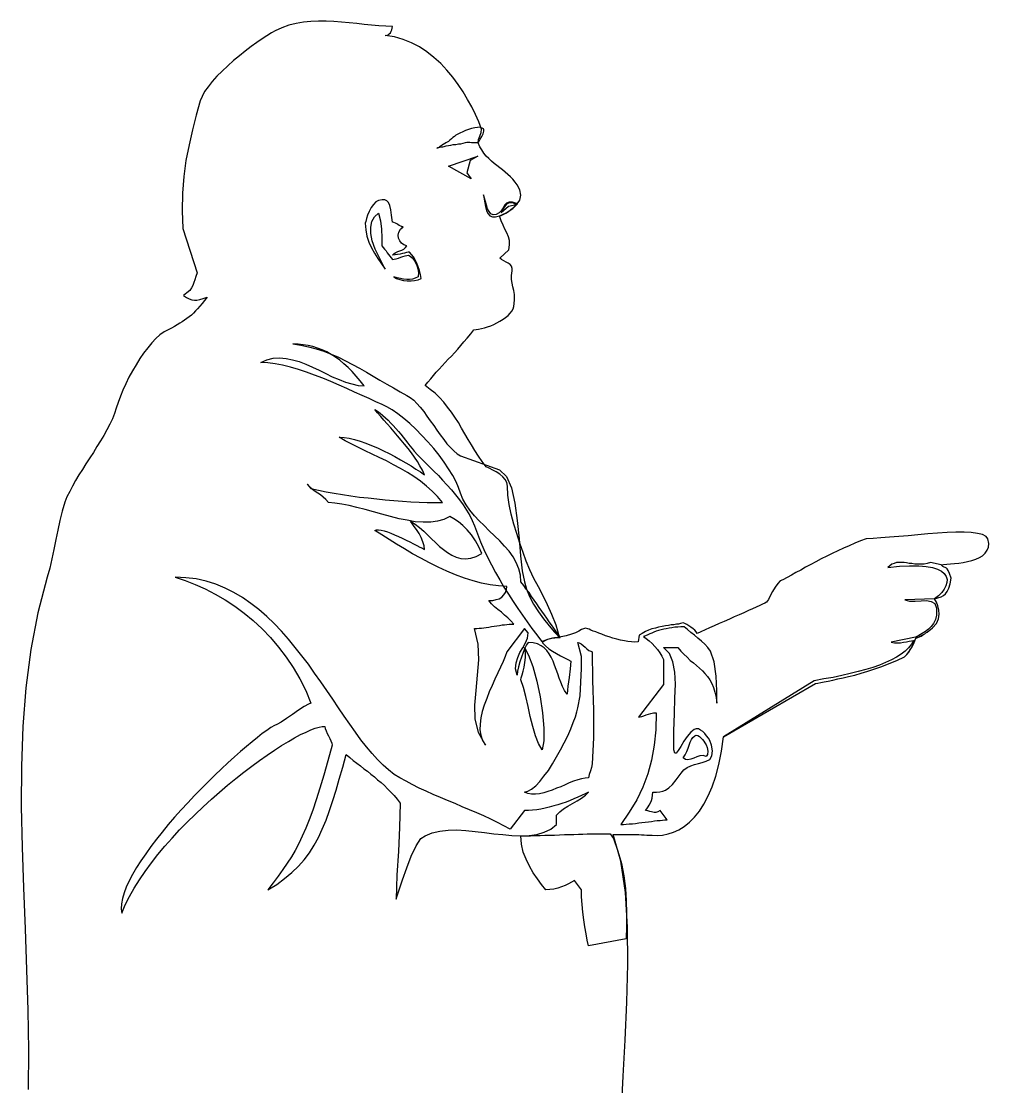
# Model space of a CAD drawing. Extents: x 425 to 505, y -578 to -405.
# Drawn here: x 432 to 505.4, y -485.6 to -404.8 of the extents above; entities that cross this region are included whole.
import ezdxf

# ---------------------------------------------------------------- set-up
doc = ezdxf.new("R2010")
doc.units = 0
doc.layers.get('0').update_dxf_attribs({"linetype": 'CONTINUOUS'})

msp = doc.modelspace()

# ---------------------------------------------------------------- linework, layer by layer
at = {"linetype": 'CONTINUOUS'}
for points in [[(459.625, -405.904), (459.731, -405.887), (459.836, -405.851), (459.924, -405.781), (460.013, -405.693), (460.065, -405.587), (460.119, -405.464), (460.153, -405.34), (460.171, -405.217), (459.66, -405.199), (459.132, -405.182), (458.585, -405.129), (458.021, -405.076), (457.457, -405.006), (456.875, -404.952), (456.294, -404.9), (455.729, -404.847), (455.148, -404.829), (454.565, -404.829), (453.984, -404.847), (453.42, -404.9), (452.856, -405.006), (452.309, -405.129), (451.781, -405.323), (451.27, -405.552), (450.987, -405.711), (450.652, -405.922), (450.282, -406.151), (449.877, -406.433), (449.454, -406.75), (449.013, -407.086), (448.572, -407.438), (448.114, -407.808), (447.691, -408.196), (447.268, -408.601), (446.862, -408.989), (446.51, -409.395), (446.193, -409.783), (445.929, -410.152), (445.734, -410.523), (445.594, -410.858), (445.294, -411.933), (445.012, -413.044), (444.747, -414.189), (444.518, -415.371), (444.359, -416.587), (444.254, -417.856), (444.219, -419.178), (444.271, -420.535), (445.364, -423.885), (445.259, -424.166), (445.188, -424.413), (445.118, -424.625), (445.03, -424.836), (444.941, -425.03), (444.8, -425.224), (444.588, -425.4), (444.324, -425.612), (444.554, -425.753), (444.765, -425.859), (444.959, -425.929), (445.152, -425.947), (445.347, -425.947), (445.576, -425.912), (445.822, -425.841), (446.122, -425.736), (445.929, -425.982), (445.752, -426.211), (445.576, -426.423), (445.399, -426.617), (445.241, -426.775), (445.082, -426.934), (444.923, -427.092), (444.747, -427.234), (444.588, -427.357), (444.412, -427.48), (444.236, -427.604), (444.042, -427.71), (443.848, -427.833), (443.637, -427.956), (443.408, -428.08), (443.161, -428.203), (442.861, -428.362), (442.544, -428.591), (442.244, -428.873), (441.927, -429.19), (441.627, -429.561), (441.31, -429.966), (441.028, -430.389), (440.746, -430.848), (440.463, -431.323), (440.199, -431.799), (439.97, -432.293), (439.741, -432.768), (439.547, -433.244), (439.371, -433.703), (439.23, -434.143), (439.107, -434.549), (438.948, -434.954), (438.736, -435.36), (438.525, -435.783), (438.296, -436.206), (438.031, -436.629), (437.767, -437.052), (437.503, -437.493), (437.22, -437.916), (436.938, -438.356), (436.674, -438.78), (436.409, -439.203), (436.145, -439.626), (435.916, -440.049), (435.705, -440.454), (435.493, -440.859), (435.334, -441.265), (435.141, -441.953), (434.964, -442.658), (434.806, -443.38), (434.665, -444.103), (434.506, -444.843), (434.347, -445.549), (434.188, -446.254), (433.995, -446.941), (433.29, -449.638), (432.76, -452.441), (432.391, -455.332), (432.161, -458.276), (432.056, -461.272), (432.038, -464.322), (432.091, -467.407), (432.196, -470.492), (432.32, -473.594), (432.443, -476.696), (432.531, -479.763), (432.584, -482.796), (432.567, -485.774)], [(477.534, -487.326), (477.657, -484.77), (477.798, -482.02), (477.922, -479.164), (478.01, -476.273), (477.974, -473.471), (477.816, -470.844), (477.463, -468.465), (476.899, -466.437), (477.04, -466.437), (477.181, -466.437), (477.34, -466.437), (477.499, -466.437), (477.675, -466.437), (477.868, -466.437), (478.045, -466.437), (478.239, -466.437), (478.45, -466.455), (478.644, -466.455), (478.838, -466.455), (479.05, -466.472), (479.243, -466.472), (479.455, -466.49), (479.649, -466.49), (479.843, -466.508), (480.23, -466.525), (480.636, -466.49), (481.059, -466.402), (481.465, -466.279), (481.87, -466.084), (482.276, -465.838), (482.681, -465.52), (483.051, -465.133), (483.422, -464.674), (483.774, -464.146), (484.091, -463.529), (484.391, -462.823), (484.673, -462.03), (484.902, -461.131), (485.096, -460.144), (485.254, -459.052), (492.217, -455.015), (492.393, -454.979), (492.623, -454.927), (492.887, -454.873), (493.187, -454.821), (493.539, -454.75), (493.91, -454.662), (494.315, -454.574), (494.738, -454.468), (495.196, -454.363), (495.69, -454.221), (496.183, -454.063), (496.713, -453.904), (497.259, -453.71), (497.805, -453.498), (498.387, -453.252), (498.969, -452.988), (499.145, -452.811), (499.286, -452.617), (499.409, -452.441), (499.515, -452.265), (499.603, -452.089), (499.691, -451.912), (499.762, -451.718), (499.85, -451.525), (499.974, -451.489), (500.097, -451.436), (500.203, -451.383), (500.308, -451.348), (500.396, -451.295), (500.502, -451.242), (500.59, -451.172), (500.696, -451.119), (501.102, -450.784), (501.383, -450.449), (501.542, -450.096), (501.595, -449.762), (501.578, -449.444), (501.49, -449.127), (501.383, -448.845), (501.243, -448.598), (501.507, -448.51), (501.736, -448.44), (501.913, -448.334), (502.089, -448.21), (502.212, -448.034), (502.318, -447.788), (502.424, -447.453), (502.494, -447.012), (502.371, -446.677), (502.282, -446.447), (502.212, -446.325), (502.142, -446.254), (502.054, -446.218), (501.983, -446.183), (501.877, -446.13), (501.736, -446.025), (501.93, -445.989), (502.177, -445.971), (502.459, -445.937), (502.758, -445.919), (503.076, -445.883), (503.411, -445.831), (503.745, -445.76), (504.063, -445.69), (504.363, -445.584), (504.645, -445.46), (504.892, -445.319), (505.085, -445.126), (505.244, -444.914), (505.332, -444.667), (505.35, -444.385), (505.297, -444.05), (505.156, -443.856), (504.892, -443.715), (504.504, -443.627), (504.028, -443.557), (503.481, -443.539), (502.864, -443.539), (502.194, -443.557), (501.471, -443.609), (500.749, -443.663), (499.991, -443.733), (499.251, -443.804), (498.528, -443.874), (497.823, -443.927), (497.17, -443.98), (496.589, -444.015), (496.06, -444.032), (495.637, -444.191), (495.196, -444.368), (494.774, -444.562), (494.35, -444.738), (493.91, -444.95), (493.487, -445.143), (493.081, -445.355), (492.658, -445.566), (492.253, -445.778), (491.865, -445.989), (491.477, -446.201), (491.107, -446.413), (490.737, -446.606), (490.402, -446.8), (490.067, -446.977), (489.75, -447.153), (489.555, -447.223), (489.362, -447.434), (489.168, -447.717), (488.974, -448.034), (488.798, -448.352), (488.656, -448.633), (488.516, -448.845), (488.392, -448.916), (488.216, -449.004), (488.004, -449.092), (487.74, -449.215), (487.458, -449.339), (487.141, -449.48), (486.806, -449.638), (486.436, -449.797), (486.065, -449.955), (485.695, -450.132), (485.307, -450.308), (484.919, -450.467), (484.55, -450.626), (484.197, -450.784), (483.862, -450.943), (483.527, -451.083), (483.245, -451.207), (483.175, -451.083), (483.068, -450.96), (482.946, -450.855), (482.787, -450.731), (482.628, -450.626), (482.469, -450.537), (482.328, -450.467), (482.187, -450.396), (482.099, -450.431), (481.993, -450.467), (481.852, -450.502), (481.693, -450.519), (481.5, -450.555), (481.288, -450.572), (481.077, -450.608), (480.848, -450.643), (480.601, -450.678), (480.337, -450.731), (480.09, -450.802), (479.825, -450.872), (479.578, -450.96), (479.331, -451.066), (479.085, -451.207), (478.855, -451.348), (478.785, -451.859), (478.538, -451.877), (478.291, -451.859), (478.01, -451.824), (477.745, -451.771), (477.446, -451.718), (477.163, -451.647), (476.864, -451.559), (476.581, -451.471), (476.3, -451.383), (476.035, -451.278), (475.806, -451.19), (475.577, -451.101), (475.365, -451.031), (475.207, -450.96), (475.066, -450.89), (474.96, -450.855), (474.801, -450.819), (474.642, -450.855), (474.484, -450.925), (474.29, -451.031), (474.043, -451.154), (473.726, -451.278), (473.321, -451.401), (472.827, -451.489), (472.563, -450.59), (472.246, -449.779), (471.911, -449.039), (471.576, -448.352), (471.223, -447.681), (470.888, -447.047), (470.571, -446.395), (470.307, -445.742), (470.06, -445.072), (469.813, -444.368), (469.584, -443.645), (469.354, -442.922), (469.161, -442.182), (469.02, -441.441), (468.914, -440.737), (468.878, -440.049), (468.826, -439.784), (468.702, -439.555), (468.526, -439.344), (468.297, -439.15), (468.033, -438.974), (467.768, -438.832), (467.503, -438.691), (467.257, -438.586), (466.957, -438.18), (466.675, -437.775), (466.411, -437.352), (466.164, -436.929), (465.9, -436.506), (465.653, -436.082), (465.406, -435.66), (465.159, -435.237), (464.895, -434.831), (464.631, -434.443), (464.348, -434.055), (464.049, -433.686), (463.732, -433.332), (463.397, -433.015), (463.026, -432.716), (462.638, -432.434), (462.85, -432.169), (463.061, -431.923), (463.273, -431.658), (463.485, -431.412), (463.714, -431.182), (463.925, -430.936), (464.154, -430.689), (464.384, -430.442), (464.631, -430.195), (464.86, -429.949), (465.107, -429.684), (465.336, -429.402), (465.582, -429.12), (465.829, -428.838), (466.094, -428.52), (466.34, -428.203), (466.499, -428.186), (466.692, -428.168), (466.904, -428.115), (467.134, -428.062), (467.363, -427.992), (467.61, -427.903), (467.838, -427.798), (468.085, -427.674), (468.314, -427.551), (468.544, -427.41), (468.738, -427.269), (468.932, -427.111), (469.073, -426.952), (469.213, -426.793), (469.302, -426.617), (469.354, -426.44), (469.408, -425.947), (469.408, -425.541), (469.354, -425.224), (469.284, -424.942), (469.231, -424.678), (469.178, -424.396), (469.178, -424.096), (469.249, -423.726), (469.249, -423.55), (469.178, -423.391), (469.073, -423.267), (468.932, -423.162), (468.773, -423.074), (468.597, -422.986), (468.438, -422.879), (468.314, -422.774), (468.984, -422.139), (469.037, -421.769), (469.037, -421.434), (468.949, -421.152), (468.844, -420.852), (468.685, -420.571), (468.544, -420.271), (468.402, -419.936), (468.279, -419.566), (468.402, -419.548), (468.561, -419.477), (468.755, -419.372), (468.949, -419.231), (469.143, -419.09), (469.337, -418.949), (469.496, -418.79), (469.619, -418.649), (469.813, -418.385), (469.884, -417.997), (469.813, -417.591), (469.619, -417.221), (469.46, -417.01), (469.284, -416.798), (469.108, -416.604), (468.914, -416.428), (468.702, -416.27), (468.509, -416.093), (468.297, -415.935), (468.085, -415.758), (467.874, -415.6), (467.662, -415.423), (467.469, -415.229), (467.274, -415.036), (467.098, -414.824), (466.939, -414.577), (466.781, -414.33), (466.658, -414.048), (466.692, -413.784), (466.799, -413.52), (466.887, -413.255), (466.922, -412.99), (466.71, -412.445), (466.463, -411.898), (466.182, -411.316), (465.864, -410.752), (465.512, -410.171), (465.141, -409.607), (464.736, -409.06), (464.296, -408.531), (463.82, -408.037), (463.308, -407.561), (462.779, -407.138), (462.215, -406.768), (461.616, -406.451), (460.982, -406.204), (460.312, -406.01), (459.625, -405.904)], [(466.851, -412.85), (466.622, -412.867), (466.411, -412.902), (466.164, -412.955), (465.935, -413.026), (465.706, -413.114), (465.494, -413.202), (465.283, -413.308), (465.071, -413.396), (464.965, -413.466), (464.86, -413.554), (464.753, -413.643), (464.648, -413.731), (464.525, -413.837), (464.419, -413.925), (464.313, -413.996), (464.208, -414.048), (464.119, -414.101), (464.031, -414.137), (463.943, -414.207), (463.854, -414.26), (463.766, -414.313), (463.678, -414.383), (463.608, -414.418), (463.537, -414.472), (463.59, -414.418), (463.678, -414.383), (463.766, -414.365), (463.872, -414.348), (463.978, -414.33), (464.084, -414.313), (464.172, -414.295), (464.242, -414.277), (464.419, -414.242), (464.595, -414.207), (464.772, -414.172), (464.965, -414.154), (465.159, -414.119), (465.336, -414.101), (465.512, -414.066), (465.688, -414.013), (465.811, -413.996), (465.917, -413.996), (466.04, -413.996), (466.164, -414.013), (466.27, -414.013), (466.393, -414.013), (466.499, -414.013), (466.604, -414.013), (466.64, -414.013), (466.658, -413.978), (466.692, -413.96), (466.71, -413.96), (466.816, -413.766), (466.939, -413.554), (467.046, -413.343), (467.098, -413.149), (467.098, -413.044), (467.063, -412.973), (466.957, -412.938), (466.869, -412.902), (466.851, -412.85)], [(464.401, -415.793), (466.64, -415.036), (466.058, -415.388), (465.811, -416.304), (466.128, -416.763), (464.401, -415.793)], [(469.637, -418.649), (469.266, -418.526), (469.002, -418.526), (468.808, -418.614), (468.667, -418.773), (468.544, -418.966), (468.402, -419.178), (468.244, -419.337), (468.015, -419.46), (467.786, -419.496), (467.61, -419.407), (467.486, -419.249), (467.38, -419.037), (467.292, -418.773), (467.222, -418.49), (467.151, -418.226), (467.063, -417.979), (467.134, -418.455), (467.204, -418.861), (467.292, -419.178), (467.415, -419.407), (467.557, -419.566), (467.75, -419.654), (467.979, -419.654), (468.279, -419.566), (468.402, -419.513), (468.561, -419.442), (468.72, -419.372), (468.914, -419.266), (469.09, -419.142), (469.284, -419.002), (469.46, -418.825), (469.637, -418.649)], [(460.26, -424.202), (460.471, -424.307), (460.735, -424.396), (461, -424.466), (461.282, -424.501), (461.582, -424.501), (461.845, -424.466), (462.11, -424.413), (462.339, -424.307), (462.286, -424.008), (462.215, -423.708), (462.11, -423.426), (462.004, -423.162), (461.898, -422.915), (461.758, -422.686), (461.616, -422.492), (461.458, -422.315), (461.352, -422.334), (461.229, -422.351), (461.071, -422.386), (460.929, -422.422), (460.753, -422.474), (460.559, -422.51), (460.365, -422.527), (460.171, -422.544), (460.295, -422.422), (460.418, -422.351), (460.577, -422.28), (460.735, -422.227), (460.876, -422.175), (461.017, -422.087), (461.141, -421.98), (461.247, -421.84), (461.035, -421.769), (460.859, -421.646), (460.717, -421.469), (460.629, -421.258), (460.595, -421.029), (460.647, -420.8), (460.771, -420.588), (460.982, -420.412), (460.876, -420.394), (460.788, -420.359), (460.683, -420.306), (460.577, -420.236), (460.488, -420.165), (460.383, -420.112), (460.277, -420.077), (460.171, -420.06), (460.101, -419.53), (460.031, -419.108), (459.96, -418.79), (459.872, -418.561), (459.748, -418.42), (459.589, -418.367), (459.378, -418.349), (459.114, -418.402), (458.902, -418.508), (458.726, -418.702), (458.55, -418.949), (458.409, -419.231), (458.285, -419.513), (458.197, -419.777), (458.144, -419.989), (458.109, -420.13), (458.144, -420.641), (458.232, -421.117), (458.373, -421.575), (458.567, -421.998), (458.796, -422.404), (459.061, -422.809), (459.325, -423.215), (459.625, -423.602), (459.202, -422.809), (458.867, -422.087), (458.638, -421.452), (458.532, -420.905), (458.514, -420.429), (458.602, -420.006), (458.796, -419.654), (459.096, -419.354), (459.254, -419.936), (459.325, -420.588), (459.36, -421.24), (459.36, -421.84), (459.466, -421.963), (459.572, -422.104), (459.678, -422.227), (459.766, -422.368), (459.872, -422.492), (459.977, -422.633), (460.065, -422.756), (460.171, -422.879), (460.295, -422.862), (460.436, -422.827), (460.612, -422.774), (460.788, -422.703), (460.947, -422.651), (461.123, -422.598), (461.264, -422.562), (461.388, -422.544), (461.511, -422.633), (461.652, -422.756), (461.775, -422.915), (461.915, -423.109), (462.004, -423.338), (462.092, -423.585), (462.127, -423.867), (462.11, -424.184), (461.898, -424.29), (461.687, -424.361), (461.458, -424.396), (461.247, -424.396), (461, -424.361), (460.771, -424.325), (460.524, -424.272), (460.26, -424.202)], [(468.402, -419.319), (468.966, -418.843), (469.548, -418.702), (469.337, -418.614), (469.161, -418.578), (469.02, -418.578), (468.896, -418.631), (468.79, -418.72), (468.667, -418.878), (468.544, -419.072), (468.402, -419.319)], [(472.88, -451.542), (472.757, -451.542), (472.615, -451.542), (472.475, -451.559), (472.298, -451.577), (472.104, -451.63), (471.911, -451.683), (471.716, -451.771), (471.523, -451.894), (471.752, -452.141), (472.016, -452.37), (472.298, -452.565), (472.598, -452.741), (472.898, -452.9), (473.197, -453.058), (473.444, -453.181), (473.673, -453.322), (473.638, -453.904), (473.55, -454.556), (473.444, -455.208), (473.409, -455.808), (473.215, -455.526), (473.056, -455.226), (472.915, -454.909), (472.792, -454.592), (472.686, -454.274), (472.563, -453.94), (472.457, -453.622), (472.334, -453.322), (472.192, -453.022), (472.051, -452.758), (471.875, -452.511), (471.664, -452.3), (471.435, -452.141), (471.152, -452.001), (470.817, -451.93), (470.448, -451.894), (470.324, -452.071), (470.201, -452.335), (470.06, -452.653), (469.936, -453.005), (469.813, -453.376), (469.707, -453.745), (469.637, -454.08), (469.619, -454.38), (469.496, -453.886), (469.53, -453.446), (469.654, -453.04), (469.83, -452.653), (470.042, -452.3), (470.236, -451.93), (470.395, -451.559), (470.448, -451.172), (470.165, -450.837), (468.826, -452.6), (468.702, -452.952), (468.544, -453.34), (468.35, -453.763), (468.156, -454.204), (467.927, -454.68), (467.715, -455.156), (467.503, -455.649), (467.31, -456.143), (467.116, -456.636), (466.975, -457.13), (466.869, -457.606), (466.816, -458.082), (466.799, -458.522), (466.869, -458.928), (466.992, -459.316), (467.204, -459.668), (466.675, -458.716), (466.428, -457.694), (466.411, -456.636), (466.499, -455.526), (466.622, -454.38), (466.71, -453.217), (466.658, -452.035), (466.393, -450.837), (466.552, -450.837), (466.728, -450.819), (466.904, -450.802), (467.081, -450.784), (467.274, -450.766), (467.469, -450.731), (467.68, -450.696), (467.874, -450.66), (468.067, -450.643), (468.279, -450.608), (468.473, -450.572), (468.667, -450.555), (468.844, -450.537), (469.02, -450.519), (469.196, -450.502), (469.354, -450.502), (469.143, -450.255), (468.914, -450.026), (468.667, -449.815), (468.42, -449.603), (468.156, -449.409), (467.909, -449.197), (467.68, -448.968), (467.469, -448.721), (467.768, -448.704), (468.015, -448.651), (468.262, -448.581), (468.455, -448.457), (468.614, -448.299), (468.72, -448.122), (468.808, -447.893), (468.826, -447.646), (468.209, -447.611), (467.574, -447.541), (466.922, -447.4), (466.27, -447.223), (465.617, -447.012), (464.948, -446.765), (464.278, -446.483), (463.625, -446.183), (462.973, -445.866), (462.321, -445.514), (461.687, -445.178), (461.071, -444.808), (460.471, -444.456), (459.907, -444.103), (459.36, -443.751), (458.832, -443.416), (458.955, -443.363), (459.114, -443.363), (459.308, -443.38), (459.537, -443.433), (459.784, -443.521), (460.048, -443.609), (460.33, -443.733), (460.629, -443.856), (460.912, -443.997), (461.211, -444.139), (461.494, -444.279), (461.758, -444.42), (462.004, -444.544), (462.233, -444.667), (462.445, -444.755), (462.603, -444.843), (462.568, -444.562), (462.479, -444.262), (462.339, -443.944), (462.18, -443.645), (461.986, -443.345), (461.81, -443.099), (461.652, -442.869), (461.528, -442.711), (461.881, -442.922), (462.215, -443.187), (462.533, -443.451), (462.833, -443.733), (463.132, -444.032), (463.432, -444.332), (463.732, -444.614), (464.031, -444.861), (464.348, -445.09), (464.665, -445.284), (464.983, -445.443), (465.336, -445.531), (465.706, -445.549), (466.094, -445.514), (466.499, -445.372), (466.939, -445.161), (466.71, -444.65), (466.446, -444.191), (466.146, -443.751), (465.829, -443.363), (465.494, -443.028), (465.159, -442.746), (464.824, -442.517), (464.507, -442.358), (464.066, -442.587), (463.59, -442.711), (463.061, -442.781), (462.497, -442.781), (461.898, -442.746), (461.282, -442.64), (460.665, -442.517), (460.013, -442.358), (459.36, -442.182), (458.726, -442.005), (458.091, -441.829), (457.474, -441.67), (456.893, -441.512), (456.328, -441.406), (455.8, -441.336), (455.324, -441.301), (455.112, -441.054), (454.919, -440.877), (454.707, -440.719), (454.513, -440.578), (454.319, -440.454), (454.108, -440.295), (453.913, -440.119), (453.702, -439.89), (453.984, -440.225), (454.548, -440.349), (455.148, -440.472), (455.747, -440.578), (456.382, -440.683), (457.016, -440.789), (457.668, -440.877), (458.321, -440.948), (458.973, -441.018), (459.625, -441.089), (460.277, -441.142), (460.929, -441.194), (461.564, -441.23), (462.198, -441.265), (462.797, -441.283), (463.397, -441.301), (463.961, -441.301), (463.59, -440.842), (463.185, -440.437), (462.744, -440.049), (462.286, -439.679), (461.793, -439.326), (461.299, -439.009), (460.771, -438.709), (460.242, -438.427), (459.713, -438.145), (459.166, -437.881), (458.638, -437.616), (458.109, -437.369), (457.598, -437.123), (457.086, -436.858), (456.593, -436.612), (456.135, -436.347), (456.505, -436.365), (456.893, -436.417), (457.298, -436.524), (457.721, -436.646), (458.144, -436.788), (458.585, -436.964), (459.025, -437.158), (459.484, -437.369), (459.907, -437.581), (460.348, -437.81), (460.771, -438.057), (461.176, -438.286), (461.582, -438.515), (461.933, -438.762), (462.286, -438.974), (462.603, -439.185), (462.445, -438.85), (462.251, -438.515), (462.057, -438.18), (461.827, -437.863), (461.599, -437.528), (461.352, -437.211), (461.088, -436.876), (460.824, -436.558), (460.559, -436.241), (460.295, -435.942), (460.031, -435.642), (459.766, -435.342), (459.519, -435.061), (459.272, -434.778), (459.043, -434.496), (458.832, -434.232), (459.025, -434.373), (459.237, -434.531), (459.431, -434.69), (459.642, -434.884), (459.836, -435.061), (460.031, -435.272), (460.224, -435.466), (460.418, -435.677), (460.612, -435.906), (460.788, -436.118), (460.982, -436.347), (461.159, -436.558), (461.335, -436.788), (461.494, -437), (461.652, -437.211), (461.81, -437.405), (462.074, -437.669), (462.357, -437.969), (462.656, -438.268), (462.973, -438.586), (463.308, -438.92), (463.644, -439.255), (463.961, -439.608), (464.296, -439.961), (464.631, -440.331), (464.948, -440.701), (465.247, -441.089), (465.529, -441.477), (465.776, -441.865), (466.023, -442.27), (466.217, -442.658), (466.393, -443.063), (466.604, -443.663), (466.834, -444.262), (467.098, -444.843), (467.38, -445.425), (467.662, -446.007), (467.962, -446.589), (468.297, -447.153), (468.614, -447.699), (468.966, -448.245), (469.302, -448.792), (469.654, -449.321), (470.024, -449.832), (470.377, -450.343), (470.729, -450.837), (471.1, -451.33), (471.452, -451.789), (471.558, -451.771), (471.699, -451.736), (471.875, -451.683), (472.051, -451.63), (472.246, -451.577), (472.457, -451.525), (472.651, -451.489), (472.862, -451.471), (472.704, -451.278), (472.545, -451.048), (472.386, -450.819), (472.21, -450.572), (472.034, -450.326), (471.858, -450.062), (471.682, -449.797), (471.487, -449.532), (471.293, -449.251), (471.1, -448.968), (470.905, -448.687), (470.712, -448.404), (470.518, -448.122), (470.307, -447.858), (470.112, -447.576), (469.901, -447.312), (469.866, -446.8), (469.742, -446.306), (469.548, -445.849), (469.302, -445.407), (469.002, -444.984), (468.667, -444.596), (468.297, -444.191), (467.909, -443.804), (467.503, -443.433), (467.116, -443.045), (466.728, -442.676), (466.375, -442.288), (466.04, -441.882), (465.741, -441.459), (465.494, -441.036), (465.318, -440.578), (465.177, -440.155), (464.983, -439.714), (464.736, -439.238), (464.419, -438.727), (464.084, -438.233), (463.696, -437.704), (463.29, -437.193), (462.85, -436.682), (462.391, -436.206), (461.933, -435.73), (461.476, -435.307), (461.017, -434.919), (460.577, -434.567), (460.153, -434.267), (459.748, -434.038), (459.378, -433.862), (458.902, -433.65), (458.391, -433.421), (457.862, -433.174), (457.298, -432.927), (456.716, -432.663), (456.117, -432.399), (455.5, -432.134), (454.883, -431.869), (454.266, -431.641), (453.649, -431.412), (453.032, -431.217), (452.433, -431.041), (451.834, -430.882), (451.27, -430.777), (450.723, -430.706), (450.194, -430.689), (450.652, -430.477), (451.128, -430.354), (451.605, -430.336), (452.098, -430.372), (452.591, -430.477), (453.085, -430.618), (453.596, -430.812), (454.108, -431.041), (454.601, -431.27), (455.112, -431.517), (455.606, -431.764), (456.117, -431.976), (456.611, -432.169), (457.086, -432.311), (457.562, -432.416), (458.021, -432.451), (457.721, -432.064), (457.403, -431.711), (457.104, -431.376), (456.804, -431.059), (456.487, -430.777), (456.17, -430.513), (455.852, -430.283), (455.518, -430.072), (455.183, -429.878), (454.848, -429.719), (454.495, -429.595), (454.143, -429.473), (453.773, -429.385), (453.402, -429.331), (453.014, -429.296), (452.609, -429.278), (453.209, -429.366), (453.808, -429.49), (454.389, -429.649), (454.953, -429.825), (455.518, -430.054), (456.064, -430.283), (456.611, -430.548), (457.139, -430.83), (457.668, -431.112), (458.197, -431.412), (458.708, -431.711), (459.22, -432.011), (459.731, -432.328), (460.242, -432.61), (460.753, -432.91), (461.264, -433.174), (461.511, -433.332), (461.775, -433.544), (462.022, -433.791), (462.269, -434.073), (462.533, -434.39), (462.779, -434.743), (463.026, -435.095), (463.29, -435.448), (463.537, -435.818), (463.784, -436.171), (464.049, -436.506), (464.296, -436.841), (464.56, -437.123), (464.807, -437.387), (465.071, -437.599), (465.318, -437.757), (468.279, -438.815), (468.808, -439.308), (469.178, -440.19), (469.442, -441.353), (469.619, -442.658), (469.76, -444.032), (469.866, -445.337), (469.989, -446.465), (470.165, -447.312), (470.324, -447.858), (470.553, -448.422), (470.853, -449.004), (471.223, -449.568), (471.611, -450.114), (472.034, -450.643), (472.457, -451.119), (472.88, -451.542)], [(500.943, -445.849), (500.696, -445.919), (500.45, -445.954), (500.203, -445.971), (499.974, -445.971), (499.744, -445.954), (499.533, -445.919), (499.321, -445.901), (499.127, -445.866), (498.933, -445.849), (498.74, -445.831), (498.545, -445.831), (498.369, -445.849), (498.193, -445.901), (498.017, -445.971), (497.858, -446.078), (497.7, -446.218), (498.581, -446.113), (499.356, -446.078), (500.044, -446.078), (500.608, -446.13), (501.084, -446.218), (501.471, -446.342), (501.771, -446.501), (501.983, -446.677), (502.124, -446.889), (502.194, -447.117), (502.177, -447.346), (502.106, -447.593), (501.983, -447.858), (501.789, -448.105), (501.542, -448.352), (501.243, -448.581), (499.004, -448.669), (499.356, -448.757), (499.779, -448.757), (500.22, -448.739), (500.626, -448.721), (500.996, -448.792), (501.26, -448.951), (501.401, -449.285), (501.383, -449.832), (501.313, -450.167), (501.172, -450.449), (500.996, -450.696), (500.784, -450.89), (500.555, -451.066), (500.308, -451.225), (500.062, -451.366), (499.815, -451.507), (497.964, -451.877), (498.211, -451.912), (498.44, -451.93), (498.669, -451.912), (498.898, -451.877), (499.109, -451.842), (499.321, -451.806), (499.497, -451.771), (499.656, -451.736), (499.497, -452.018), (499.268, -452.3), (499.021, -452.547), (498.722, -452.793), (498.369, -453.005), (497.981, -453.217), (497.541, -453.41), (497.082, -453.604), (496.571, -453.781), (496.042, -453.94), (495.461, -454.098), (494.862, -454.257), (494.227, -454.397), (493.557, -454.539), (492.852, -454.662), (492.129, -454.803), (485.254, -459.052), (492.217, -455.015), (492.393, -454.979), (492.623, -454.927), (492.887, -454.873), (493.187, -454.821), (493.539, -454.75), (493.91, -454.662), (494.315, -454.574), (494.738, -454.468), (495.196, -454.363), (495.69, -454.221), (496.183, -454.063), (496.713, -453.904), (497.259, -453.71), (497.805, -453.498), (498.387, -453.252), (498.969, -452.988), (499.145, -452.811), (499.286, -452.635), (499.392, -452.458), (499.497, -452.3), (499.586, -452.123), (499.674, -451.947), (499.744, -451.771), (499.832, -451.577), (499.991, -451.525), (500.115, -451.471), (500.22, -451.419), (500.326, -451.348), (500.414, -451.295), (500.502, -451.242), (500.59, -451.172), (500.696, -451.119), (501.102, -450.784), (501.383, -450.449), (501.542, -450.096), (501.595, -449.762), (501.578, -449.444), (501.49, -449.127), (501.383, -448.845), (501.243, -448.598), (501.507, -448.51), (501.736, -448.44), (501.913, -448.334), (502.089, -448.21), (502.212, -448.034), (502.318, -447.788), (502.424, -447.453), (502.494, -447.012), (502.371, -446.677), (502.282, -446.447), (502.212, -446.325), (502.142, -446.254), (502.054, -446.218), (501.983, -446.183), (501.877, -446.13), (501.736, -446.025), (500.943, -445.849)], [(443.707, -446.959), (444.465, -447.206), (445.223, -447.505), (445.981, -447.84), (446.739, -448.228), (447.48, -448.669), (448.22, -449.144), (448.925, -449.673), (449.612, -450.238), (450.282, -450.872), (450.935, -451.525), (451.534, -452.247), (452.115, -453.005), (452.645, -453.798), (453.138, -454.644), (453.596, -455.543), (453.984, -456.495), (453.79, -456.566), (453.473, -456.759), (453.05, -457.024), (452.591, -457.342), (452.133, -457.659), (451.727, -457.923), (451.393, -458.117), (451.217, -458.188), (450.952, -458.346), (450.635, -458.558), (450.3, -458.805), (449.93, -459.086), (449.524, -459.421), (449.101, -459.774), (448.643, -460.161), (448.185, -460.567), (447.691, -461.008), (447.197, -461.466), (446.704, -461.96), (446.193, -462.454), (445.682, -462.965), (445.17, -463.493), (444.659, -464.04), (444.148, -464.586), (443.655, -465.133), (443.179, -465.697), (442.72, -466.261), (442.28, -466.807), (441.856, -467.354), (441.469, -467.9), (441.098, -468.447), (440.763, -468.958), (440.463, -469.469), (440.217, -469.962), (439.988, -470.438), (439.829, -470.879), (439.706, -471.303), (439.635, -471.708), (439.618, -472.078), (439.653, -472.413), (439.918, -471.779), (440.235, -471.144), (440.587, -470.509), (440.993, -469.874), (441.433, -469.24), (441.892, -468.605), (442.385, -467.971), (442.914, -467.336), (443.46, -466.719), (444.024, -466.103), (444.606, -465.503), (445.206, -464.921), (445.822, -464.34), (446.439, -463.775), (447.057, -463.246), (447.673, -462.718), (448.29, -462.207), (448.907, -461.731), (449.507, -461.272), (450.088, -460.832), (450.67, -460.426), (451.217, -460.056), (451.763, -459.704), (452.274, -459.404), (452.75, -459.122), (453.191, -458.875), (453.614, -458.681), (453.984, -458.505), (454.319, -458.381), (454.619, -458.311), (454.848, -458.258), (455.041, -458.276), (455.059, -458.417), (455.13, -458.593), (455.218, -458.787), (455.324, -458.981), (455.412, -459.174), (455.5, -459.351), (455.571, -459.527), (455.588, -459.668), (455.271, -460.867), (454.953, -461.96), (454.672, -462.929), (454.389, -463.81), (454.125, -464.604), (453.861, -465.327), (453.596, -465.979), (453.332, -466.578), (453.068, -467.124), (452.785, -467.654), (452.503, -468.147), (452.186, -468.623), (451.869, -469.099), (451.516, -469.593), (451.128, -470.104), (450.723, -470.633), (451.393, -470.227), (451.992, -469.786), (452.538, -469.328), (453.032, -468.852), (453.473, -468.359), (453.878, -467.83), (454.231, -467.266), (454.548, -466.667), (454.848, -466.032), (455.13, -465.362), (455.394, -464.639), (455.641, -463.881), (455.888, -463.088), (456.135, -462.242), (456.399, -461.343), (456.663, -460.391), (456.928, -460.62), (457.192, -460.832), (457.474, -461.043), (457.739, -461.255), (458.003, -461.466), (458.268, -461.66), (458.532, -461.872), (458.796, -462.066), (459.043, -462.295), (459.308, -462.506), (459.554, -462.735), (459.801, -462.982), (460.048, -463.229), (460.295, -463.493), (460.524, -463.775), (460.753, -464.075), (460.7, -465.908), (460.612, -467.706), (460.507, -469.522), (460.453, -471.355), (460.507, -471.179), (460.683, -470.633), (460.929, -469.874), (461.247, -468.975), (461.582, -468.094), (461.951, -467.301), (462.321, -466.755), (462.656, -466.543), (463.185, -466.314), (463.766, -466.191), (464.384, -466.12), (465.053, -466.103), (465.723, -466.137), (466.428, -466.208), (467.134, -466.296), (467.838, -466.384), (468.526, -466.455), (469.213, -466.525), (469.884, -466.543), (470.518, -466.525), (471.117, -466.437), (471.664, -466.279), (472.158, -466.032), (472.598, -465.679), (472.598, -464.974), (472.845, -464.728), (473.127, -464.498), (473.462, -464.304), (473.814, -464.093), (474.167, -463.899), (474.502, -463.705), (474.784, -463.476), (475.03, -463.229), (474.766, -463.353), (474.502, -463.493), (474.22, -463.617), (473.92, -463.74), (473.621, -463.864), (473.321, -463.987), (473.003, -464.093), (472.704, -464.198), (472.386, -464.286), (472.051, -464.374), (471.734, -464.463), (471.417, -464.516), (471.1, -464.569), (470.783, -464.604), (470.465, -464.639), (470.165, -464.639), (469.09, -466.049), (468.614, -465.785), (468.138, -465.538), (467.627, -465.292), (467.098, -465.045), (466.552, -464.816), (466.005, -464.569), (465.459, -464.34), (464.912, -464.11), (464.348, -463.881), (463.802, -463.634), (463.256, -463.405), (462.709, -463.158), (462.18, -462.929), (461.67, -462.665), (461.194, -462.418), (460.717, -462.154), (460.295, -461.89), (459.872, -461.554), (459.449, -461.184), (459.025, -460.761), (458.62, -460.303), (458.197, -459.792), (457.774, -459.263), (457.369, -458.681), (456.946, -458.099), (456.505, -457.482), (456.082, -456.848), (455.641, -456.195), (455.2, -455.543), (454.742, -454.873), (454.266, -454.221), (453.79, -453.552), (453.297, -452.9), (452.803, -452.265), (452.274, -451.647), (451.745, -451.048), (451.199, -450.467), (450.635, -449.92), (450.035, -449.409), (449.436, -448.933), (448.801, -448.492), (448.149, -448.105), (447.48, -447.77), (446.774, -447.47), (446.051, -447.241), (445.294, -447.082), (444.518, -446.994), (443.707, -446.959)], [(479.191, -451.454), (479.402, -451.595), (479.614, -451.771), (479.843, -451.965), (480.054, -452.194), (480.248, -452.441), (480.425, -452.688), (480.584, -452.934), (480.706, -453.199), (480.706, -455.085), (478.821, -457.553), (478.926, -457.535), (479.067, -457.5), (479.209, -457.447), (479.385, -457.377), (479.561, -457.323), (479.755, -457.271), (479.949, -457.235), (480.16, -457.218), (480.125, -458.505), (480.001, -459.686), (479.808, -460.814), (479.526, -461.854), (479.138, -462.859), (478.679, -463.829), (478.115, -464.762), (477.463, -465.679), (477.675, -465.679), (477.886, -465.661), (478.115, -465.644), (478.344, -465.627), (478.591, -465.609), (478.838, -465.573), (479.067, -465.538), (479.314, -465.503), (479.561, -465.485), (479.79, -465.45), (480.019, -465.415), (480.23, -465.397), (480.442, -465.38), (480.636, -465.362), (480.812, -465.344), (480.971, -465.344), (480.442, -464.639), (480.266, -464.728), (480.125, -464.78), (480.001, -464.78), (479.896, -464.762), (479.79, -464.728), (479.666, -464.692), (479.526, -464.657), (479.349, -464.639), (479.455, -464.498), (479.543, -464.357), (479.631, -464.216), (479.719, -464.057), (479.79, -463.881), (479.843, -463.687), (479.878, -463.476), (479.896, -463.229), (480.178, -463.229), (480.425, -463.211), (480.654, -463.176), (480.865, -463.088), (481.112, -462.911), (481.376, -462.665), (481.676, -462.295), (482.047, -461.801), (482.258, -461.536), (482.504, -461.36), (482.769, -461.237), (483.051, -461.131), (483.351, -461.061), (483.632, -460.99), (483.932, -460.884), (484.214, -460.761), (484.373, -460.497), (484.409, -460.109), (484.338, -459.686), (484.214, -459.333), (484.109, -459.14), (483.967, -458.963), (483.827, -458.787), (483.686, -458.646), (483.51, -458.54), (483.351, -458.452), (483.192, -458.434), (483.034, -458.487), (482.769, -458.681), (482.487, -459.016), (482.24, -459.386), (482.011, -459.774), (481.817, -460.091), (481.659, -460.285), (481.553, -460.285), (481.5, -460.039), (481.5, -458.61), (481.535, -457.289), (481.571, -456.107), (481.605, -455.067), (481.553, -454.151), (481.412, -453.376), (481.148, -452.741), (480.706, -452.265), (481.782, -452.265), (482.011, -452.547), (482.258, -452.793), (482.487, -453.022), (482.734, -453.252), (482.98, -453.446), (483.21, -453.64), (483.439, -453.833), (483.65, -454.045), (483.844, -454.257), (484.038, -454.485), (484.214, -454.732), (484.373, -455.015), (484.497, -455.314), (484.602, -455.667), (484.69, -456.055), (484.743, -456.495), (484.743, -455.561), (484.69, -454.451), (484.55, -453.376), (484.267, -452.547), (484.056, -452.282), (483.827, -452.035), (483.58, -451.806), (483.315, -451.577), (483.051, -451.348), (482.787, -451.137), (482.522, -450.925), (482.276, -450.714), (482.029, -450.714), (481.782, -450.731), (481.553, -450.748), (481.341, -450.784), (481.129, -450.819), (480.918, -450.855), (480.724, -450.89), (480.53, -450.943), (480.337, -450.995), (480.16, -451.048), (479.984, -451.119), (479.825, -451.19), (479.666, -451.242), (479.508, -451.313), (479.349, -451.383), (479.191, -451.454)], [(474.22, -451.894), (474.325, -451.93), (474.466, -452.001), (474.608, -452.123), (474.766, -452.247), (474.907, -452.37), (475.048, -452.494), (475.189, -452.565), (475.295, -452.6), (475.33, -454.785), (475.401, -456.989), (475.401, -459.122), (475.295, -461.096), (475.26, -461.36), (475.172, -461.625), (475.066, -461.89), (475.03, -462.154), (474.766, -462.171), (474.484, -462.224), (474.202, -462.312), (473.885, -462.418), (473.567, -462.542), (473.25, -462.682), (472.933, -462.823), (472.598, -462.947), (472.263, -463.088), (471.946, -463.194), (471.628, -463.299), (471.311, -463.353), (470.994, -463.387), (470.712, -463.387), (470.43, -463.335), (470.165, -463.229), (470.43, -463.176), (470.712, -463.018), (471.029, -462.771), (471.329, -462.436), (471.646, -462.03), (471.981, -461.59), (472.298, -461.096), (472.598, -460.567), (472.898, -460.039), (473.179, -459.492), (473.444, -458.963), (473.673, -458.452), (473.867, -457.958), (474.026, -457.535), (474.149, -457.147), (474.22, -456.848), (474.378, -455.949), (474.449, -454.909), (474.484, -453.869), (474.484, -452.97), (474.22, -451.894)], [(470.165, -452.265), (470.483, -452.846), (470.8, -453.728), (471.1, -454.821), (471.347, -456.019), (471.54, -457.235), (471.646, -458.381), (471.646, -459.351), (471.523, -460.039), (471.24, -459.562), (471.012, -458.963), (470.8, -458.258), (470.606, -457.518), (470.448, -456.759), (470.271, -456.002), (470.095, -455.314), (469.901, -454.732), (469.919, -454.574), (469.989, -454.345), (470.06, -454.08), (470.148, -453.763), (470.201, -453.41), (470.236, -453.04), (470.236, -452.653), (470.165, -452.265)], [(482.187, -460.638), (482.346, -460.408), (482.469, -460.161), (482.575, -459.915), (482.646, -459.668), (482.734, -459.457), (482.822, -459.245), (482.928, -459.086), (483.086, -458.963), (483.192, -458.928), (483.315, -458.945), (483.439, -459.016), (483.544, -459.122), (483.65, -459.245), (483.756, -459.369), (483.844, -459.509), (483.932, -459.651), (484.021, -459.862), (484.056, -460.127), (484.038, -460.373), (483.932, -460.532), (483.703, -460.461), (483.456, -460.479), (483.227, -460.567), (482.998, -460.655), (482.769, -460.744), (482.557, -460.796), (482.364, -460.761), (482.187, -460.638)], [(469.901, -466.543), (470.253, -466.543), (470.624, -466.543), (470.976, -466.525), (471.347, -466.525), (471.716, -466.508), (472.087, -466.49), (472.457, -466.49), (472.827, -466.472), (473.197, -466.455), (473.55, -466.455), (473.902, -466.437), (474.255, -466.42), (474.59, -466.42), (474.925, -466.402), (475.242, -466.402), (475.56, -466.402), (476.652, -466.402), (476.916, -466.755), (477.252, -467.706), (477.516, -468.641), (477.692, -469.575), (477.816, -470.527), (477.886, -471.461), (477.904, -472.413), (477.904, -473.382), (477.868, -474.352), (475.03, -474.881), (474.925, -474.458), (474.837, -473.982), (474.749, -473.453), (474.661, -472.907), (474.59, -472.325), (474.537, -471.761), (474.502, -471.179), (474.484, -470.633), (473.955, -469.928), (473.743, -470.069), (473.497, -470.192), (473.25, -470.316), (472.968, -470.421), (472.686, -470.509), (472.386, -470.58), (472.087, -470.615), (471.787, -470.633), (471.47, -470.227), (471.152, -469.804), (470.835, -469.346), (470.553, -468.852), (470.289, -468.323), (470.077, -467.777), (469.954, -467.178), (469.901, -466.543)]]:
    msp.add_lwpolyline(points, dxfattribs=at)

doc.saveas('drawing.dxf')
